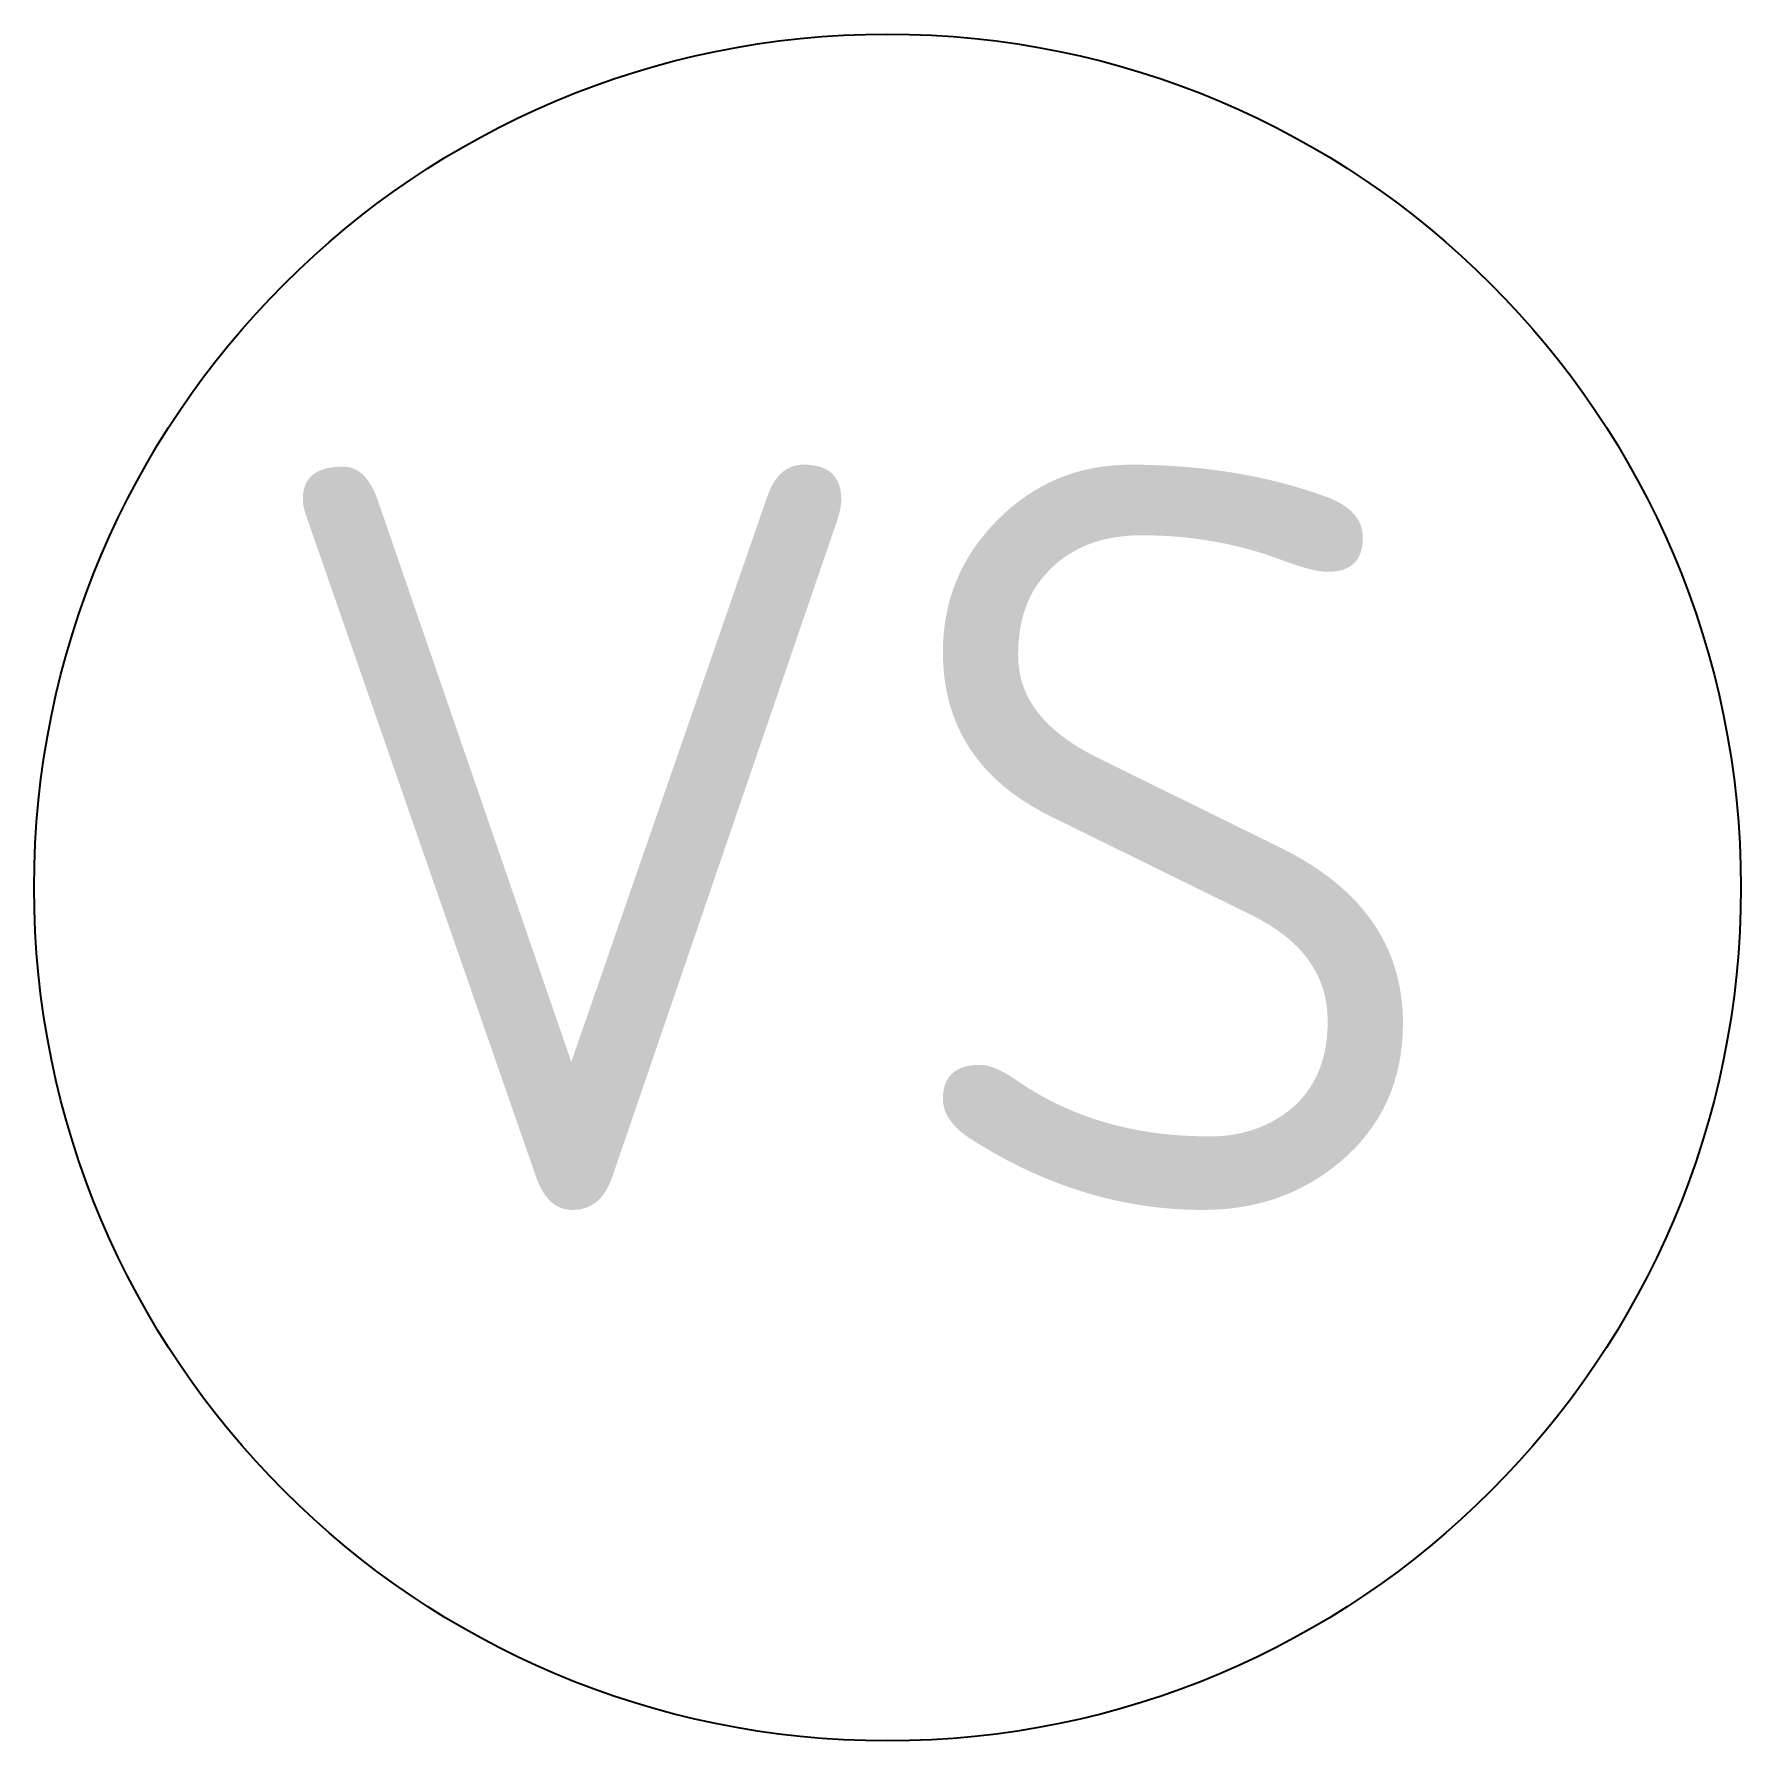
# Model space of a CAD drawing. Extents: x -2.06 to 2.06, y -2.06 to 2.06.
import ezdxf

# ---------------------------------------------------------------- set-up
doc = ezdxf.new("R2010")
doc.units = 0
doc.styles.add('NLCS-ISO', font='NLCS-ISO.ttf')

msp = doc.modelspace()

# ---------------------------------------------------------------- linework, layer by layer
msp.add_circle((0, 0), 2.0612)

# ---------------------------------------------------------------- texts
at = {"style": 'NLCS-ISO'}
msp.add_text('VS', height=1.8, dxfattribs=at).set_placement((-1.5348, -0.7788))

doc.saveas('drawing.dxf')
